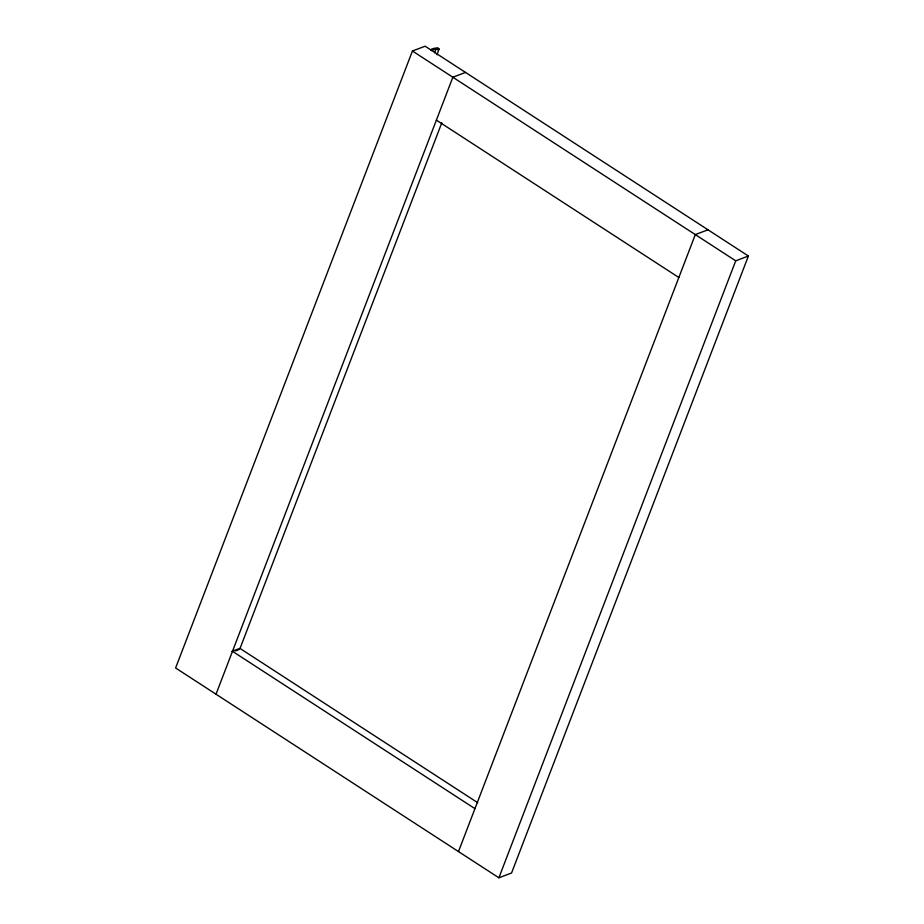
<?xml version="1.0" encoding="UTF-8"?>
<svg xmlns="http://www.w3.org/2000/svg" width="924" height="924" viewBox="0 0 924 924"><rect width="100%" height="100%" fill="white"/><g stroke="black" fill="none" stroke-linecap="round" stroke-linejoin="round"><path stroke-width="1.39" d="M437.087 54.816L438.969 48.776M434.58 52.807L436.116 48.764A1.64 0.705 20.8 0 0 437.133 49.446L438.38 49.711A1.86 0.797 20.8 0 0 439.131 49.434M412.439 51.005L175.606 667.983L498.891 877.8L511.561 872.995L748.394 256.017L425.109 46.2L412.439 51.005L735.723 260.822L748.394 256.017M216.008 694.213L452.852 77.223L465.523 72.43M231.97 651.304L240.078 648.325L441.811 122.788M458.477 851.57L695.31 234.592L707.992 229.787M498.891 877.8L735.723 260.822M436.128 48.787L431.404 50.554C428.055 49.526 436.359 47.355 437.964 48.129M235.32 650.958L239.12 649.514M233.414 650.704L232.733 650.9L233.991 650.484M436.382 120.132L678.84 277.5M240.032 648.44L477.673 802.679M232.478 651.304L474.948 808.662M437.814 48.187A1.64 0.705 20.8 0 1 438.808 48.833"/></g></svg>
